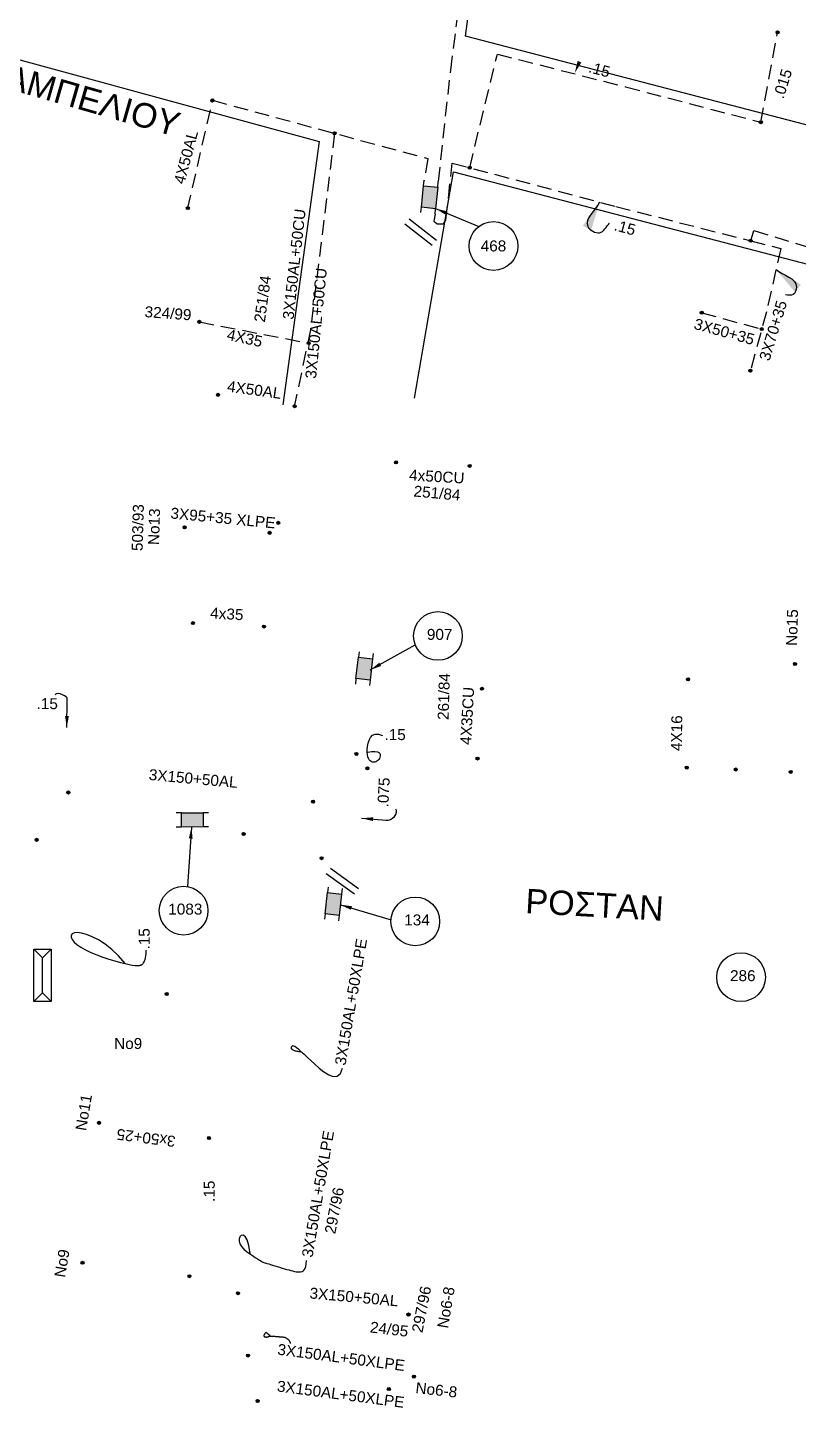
# Model space of a CAD drawing. Header units: millimetres. Extents: x 2893 to 4023, y 216 to 730.
# Drawn here: x 3088.2 to 3155.2, y 518.6 to 639 of the extents above; entities that cross this region are included whole.
import ezdxf

# ---------------------------------------------------------------- set-up
doc = ezdxf.new("R2010")
doc.units = ezdxf.units.MM
doc.linetypes.add('DASHED', pattern=[19.05, 12.7, -6.35])
for name, color, linetype in [('Link Box 4 Διευθύνσεων', 7, 'Continuous'), ('Άγνωστα', 7, 'Continuous'), ('Γυμνά εναέρια ΧΤ   4x35CU', 7, 'Continuous'), ('Γυμνά εναέρια ΧΤ (3Φ)   3x50+35CU', 7, 'Continuous'), ('Γυμνά εναέρια ΧΤ (3Φ)   4x35AL', 7, 'Continuous'), ('Γυμνά εναέρια ΧΤ (3Φ)   4x50CU', 7, 'Continuous'), ('Εναέρια παροχή ΧΤ 4x16', 7, 'Continuous'), ('Επιγραφές - Σχήματα', 7, 'Continuous'), ('Καλώδια ΧΤ   3x150 AL+50XLPE', 7, 'DASHED'), ('Καλώδια ΧΤ   3x150+50AL', 7, 'DASHED'), ('Καλώδια ΧΤ   3x150+50CU', 7, 'DASHED'), ('Καλώδια ΧΤ   3x150+70 AL', 7, 'DASHED'), ('Καλώδια ΧΤ   3x150AL+50CU', 7, 'DASHED'), ('Καλώδια ΧΤ   3x95+35 XLPE', 7, 'DASHED'), ('Καλώδια ΧΤ   4x50AL', 7, 'DASHED'), ('Συνδέσεις', 7, 'Continuous'), ('Τομή', 7, 'Continuous'), ('Υποσταθμός πόλεως', 7, 'Continuous'), ('Υπόβαθρο ΔΕΗ', 7, 'Continuous'), ('Υπόγεια Καλώδια Δικτύου ΧΤ   .075', 7, 'DASHED'), ('Υπόγεια Καλώδια Δικτύου ΧΤ   .15', 7, 'DASHED'), ('Υπόγεια καλώδια Παροχών ΧΤ   .075', 7, 'DASHED'), ('Υπόγεια καλώδια Παροχών ΧΤ   .15', 7, 'DASHED'), ('Υπόγεια καλώδια Παροχών ΧΤ   4x16AL', 7, 'DASHED'), ('Υπόγεια καλώδια Παροχών ΧΤ   4x50AL', 7, 'DASHED')]:
    doc.layers.add(name, color=color, linetype=linetype)
doc.styles.add('arial', font='ARIAL.TTF')
doc.styles.get("Standard").update_dxf_attribs({"font": 'ARIAL.TTF'})
doc.linetypes.add('SYN_LINE', pattern='A,0.5,-0.0001,["/\\/\\/\\/",Standard,S=0.1,R=0,X=0,Y=-0.05],-0.25', length=0.7501)
doc.dimstyles.new('ISO-25', dxfattribs={"dimtxt": 2.5, "dimasz": 2.5, "dimexe": 1.25, "dimexo": 0.625, "dimtad": 1, "dimtxsty": 'Standard', "dimcen": 2.5, "dimadec": 0, "dimazin": 0, "dimtfac": 1, "dimtmove": 0, "dimatfit": 3, "dimfxl": 1, "dimarcsym": 0})

# ---------------------------------------------------------------- blocks, each defined once
blk = doc.blocks.new('LINK BOX 4 ΑΝΑΧΩΡΗΣΕΩΝ')
at = {"layer": 'Link Box 4 Διευθύνσεων', "ltscale": 40}
blk.add_hatch(color=256, dxfattribs=at).paths.add_polyline_path([(-3.54, 0), (-3.54, -4.67), (3.54, -4.67), (3.54, 0)])
for p, q in [((-3.54, 0), (-5.33, 0)), ((5.33, 0), (3.54, 0)), ((-3.54, -4.67), (-5.33, -4.67)), ((5.33, -4.67), (3.54, -4.67))]:
    blk.add_line(p, q, dxfattribs=at)
blk.add_lwpolyline([(-3.54, -4.67), (-3.54, 0), (3.54, 0), (3.54, -4.67)], close=True, dxfattribs=at)
blk = doc.blocks.new('ΥΠΟΣΤΑΘΜΟΣ ΠΟΛΕΩΣ')
at = {"layer": 'Υποσταθμός πόλεως', "linetype": 'Continuous', "ltscale": 40}
blk.add_lwpolyline([(-8.57, 2.82), (8.57, 2.82), (8.57, -2.82), (-8.57, -2.82)], close=True, dxfattribs=at)
for points in [[(-5.75, 0), (-8.57, 2.82)], [(5.75, 0), (8.57, 2.82)], [(-8.57, -2.82), (-5.75, 0)], [(-5.75, 0), (5.75, 0)], [(8.57, -2.82), (5.75, 0)]]:
    blk.add_lwpolyline(points, dxfattribs=at)
at = {"layer": 'Υποσταθμός πόλεως', "linetype": 'SYN_LINE', "ltscale": 40, "flags": 1}
for tag, p in [('ΜΕΤΑΣΧΗΜΑΤΙΣΜΟΣ', (10.6, 2.39)), ('ΙΣΧΥΣ', (10.58, -0.41)), ('ΑΡΙΘΜΟΣ', (10.7, -3.13))]:
    blk.add_attdef(tag, p, '', height=1.8, dxfattribs=at)
blk = doc.blocks.new('_ΣΥΝΔΕΣΗ')
at = {"layer": 'Συνδέσεις', "linetype": 'SYN_LINE', "ltscale": 40}
blk.add_hatch(color=256, dxfattribs=at).paths.add_polyline_path([(-116.75, 2339.64, 1), (-117.75, 2339.64, 1)])
at = {"layer": 'Συνδέσεις'}
blk.add_circle((-117.25, 2339.64), 0.5, dxfattribs=at)
blk = doc.blocks.new('ΤΟΜΗ')
at = {"layer": 'Τομή', "ltscale": 40}
for p, q in [((-5.68, 0), (5.68, 0)), ((5.68, -2.33), (-5.68, -2.33))]:
    blk.add_line(p, q, dxfattribs=at)

msp = doc.modelspace()

# ---------------------------------------------------------------- linework, layer by layer
at = {"layer": 'Άγνωστα', "color": 1, "ltscale": 0.1, "const_width": 0.000000318}
msp.add_lwpolyline([(3109.25, 595.15), (3109.18, 595.59), (3109.18, 595.59), (3109.43, 595.91), (3109.43, 595.91), (3110.1, 595.9)], dxfattribs=at)
at = {"layer": 'Άγνωστα', "color": 1, "linetype": 'DASHED', "ltscale": 0.1, "const_width": 0.000000318}
msp.add_lwpolyline([(3102.6, 587.17), (3108.79, 586.83)], dxfattribs=at)
at = {"layer": 'Άγνωστα', "color": 2, "ltscale": 0.1, "const_width": 0.000000318}
for points in [[(3115.59, 564.09), (3116.82, 575.89), (3116.82, 575.89)], [(3100.32, 554.93), (3100.32, 554.79), (3100.33, 554.72), (3100.59, 552.62), (3104.54, 552.11), (3106.33, 565.67), (3106.77, 565.88), (3107.02, 568.84)]]:
    msp.add_lwpolyline(points, dxfattribs=at)
at = {"layer": 'Άγνωστα', "color": 133, "linetype": 'DASHED', "ltscale": 0.1, "const_width": 0.000000318}
for points in [[(3094.43, 543.72), (3094.56, 543.72), (3103.99, 542.4)], [(3093, 531.55), (3102.17, 530.38)]]:
    msp.add_lwpolyline(points, dxfattribs=at)
at = {"layer": 'Γυμνά εναέρια ΧΤ   4x35CU', "color": 2, "const_width": 0.000000318}
msp.add_lwpolyline([(3127.35, 575.28), (3127.35, 575.74), (3127.74, 581.45)], dxfattribs=at)
at = {"layer": 'Γυμνά εναέρια ΧΤ (3Φ)   3x50+35CU', "color": 1, "linetype": 'DASHED', "ltscale": 0.1}
msp.add_lwpolyline([(3146.85, 614.18), (3152.07, 612.75)], dxfattribs=at)
at = {"layer": 'Γυμνά εναέρια ΧΤ (3Φ)   4x35AL', "color": 1, "linetype": 'DASHED', "ltscale": 0.1}
msp.add_lwpolyline([(3103.16, 613.38), (3112.67, 611.53)], dxfattribs=at)
at = {"layer": 'Γυμνά εναέρια ΧΤ (3Φ)   4x50CU', "color": 2, "linetype": 'DASHED', "ltscale": 0.1, "const_width": 0.000000318}
msp.add_lwpolyline([(3120.3, 601.15), (3126.73, 600.84)], dxfattribs=at)
at = {"layer": 'Εναέρια παροχή ΧΤ 4x16', "color": 2, "ltscale": 0.1, "const_width": 0.000000318}
msp.add_lwpolyline([(3145.55, 574.66), (3145.66, 582.29)], dxfattribs=at)
at = {"layer": 'Επιγραφές - Σχήματα'}
for points in [[(3091.68, 580.61), (3091.67, 580.69), (3091.58, 580.78), (3091.44, 580.87), (3091.26, 580.96), (3091.07, 581.02), (3090.88, 581.05), (3090.72, 581.03), (3090.61, 580.95)], [(3117.8, 575.95), (3118.16, 576.01), (3118.43, 576.02), (3118.64, 575.99), (3118.77, 575.93), (3118.86, 575.84), (3118.89, 575.74), (3118.89, 575.63), (3118.87, 575.52), (3118.82, 575.42), (3118.76, 575.32), (3118.68, 575.24), (3118.6, 575.18), (3118.5, 575.13), (3118.41, 575.1), (3118.31, 575.09), (3118.21, 575.1), (3118.11, 575.14), (3118.02, 575.2), (3117.94, 575.29), (3117.87, 575.41), (3117.81, 575.56), (3117.77, 575.74), (3117.75, 575.95), (3117.75, 576.19), (3117.77, 576.46), (3117.83, 576.74), (3117.92, 577.01), (3118.05, 577.25), (3118.22, 577.43), (3118.45, 577.53), (3118.73, 577.53), (3119.08, 577.41)], [(3119.39, 570.05), (3119.59, 570.04), (3119.79, 570.1), (3119.97, 570.22), (3120.13, 570.37), (3120.25, 570.55), (3120.32, 570.73), (3120.32, 570.89), (3120.26, 571.01)], [(3096.72, 557.58), (3096.14, 558.25), (3095.55, 558.81), (3094.96, 559.27), (3094.39, 559.64), (3093.85, 559.91), (3093.35, 560.11), (3092.91, 560.22), (3092.56, 560.27), (3092.29, 560.24), (3092.11, 560.16), (3092.02, 560.04), (3092.02, 559.87), (3092.1, 559.67), (3092.27, 559.45), (3092.52, 559.22), (3092.86, 558.99), (3093.26, 558.76), (3093.73, 558.54), (3094.24, 558.33), (3094.77, 558.14), (3095.3, 557.97), (3095.82, 557.81), (3096.3, 557.68), (3096.72, 557.58), (3097.07, 557.5), (3097.35, 557.45), (3097.57, 557.42), (3097.74, 557.41), (3097.87, 557.41), (3097.96, 557.42), (3098.02, 557.43), (3098.07, 557.44), (3098.11, 557.46), (3098.14, 557.47), (3098.16, 557.48), (3098.18, 557.49), (3098.2, 557.51), (3098.22, 557.53), (3098.24, 557.56), (3098.27, 557.6), (3098.31, 557.65), (3098.35, 557.72), (3098.4, 557.8), (3098.44, 557.92), (3098.48, 558.06), (3098.51, 558.24), (3098.53, 558.46), (3098.54, 558.73)], [(3112.03, 549.89), (3111.8, 550.11), (3111.62, 550.26), (3111.47, 550.35), (3111.37, 550.4), (3111.29, 550.41), (3111.24, 550.4), (3111.21, 550.37), (3111.18, 550.34), (3111.17, 550.32), (3111.15, 550.3), (3111.14, 550.28), (3111.14, 550.27), (3111.14, 550.26), (3111.14, 550.25), (3111.14, 550.24), (3111.15, 550.23), (3111.15, 550.21), (3111.16, 550.19), (3111.18, 550.17), (3111.2, 550.14), (3111.22, 550.12), (3111.26, 550.09), (3111.3, 550.07), (3111.35, 550.04), (3111.41, 550.02), (3111.48, 550), (3111.56, 549.98), (3111.64, 549.97), (3111.71, 549.96), (3111.79, 549.94), (3111.85, 549.93), (3111.91, 549.93), (3111.96, 549.92), (3112, 549.9), (3112.06, 549.87), (3112.13, 549.81), (3112.24, 549.72), (3112.38, 549.58), (3112.59, 549.39), (3112.85, 549.14), (3113.19, 548.82), (3113.58, 548.47), (3113.99, 548.15), (3114.41, 547.9), (3114.8, 547.76), (3115.15, 547.78), (3115.44, 548.01), (3115.62, 548.49)], [(3107.58, 532.34), (3107.46, 533.06), (3107.31, 533.55), (3107.14, 533.83), (3106.97, 533.95), (3106.81, 533.94), (3106.69, 533.82), (3106.62, 533.63), (3106.61, 533.42), (3106.69, 533.19), (3106.83, 532.97), (3107.03, 532.75), (3107.26, 532.54), (3107.51, 532.35), (3107.77, 532.18), (3108.01, 532.02), (3108.22, 531.89), (3108.39, 531.79), (3108.52, 531.71), (3108.62, 531.65), (3108.7, 531.61), (3108.78, 531.58), (3108.85, 531.55), (3108.94, 531.52), (3109.05, 531.49), (3109.19, 531.45), (3109.35, 531.4), (3109.53, 531.34), (3109.73, 531.28), (3109.93, 531.22), (3110.14, 531.16), (3110.35, 531.1), (3110.56, 531.04), (3110.75, 530.98), (3110.94, 530.93), (3111.11, 530.88), (3111.27, 530.84), (3111.43, 530.81), (3111.57, 530.78), (3111.71, 530.77), (3111.85, 530.76), (3111.97, 530.77), (3112.09, 530.79), (3112.19, 530.84), (3112.28, 530.93), (3112.36, 531.05), (3112.42, 531.23), (3112.45, 531.46), (3112.47, 531.75)], [(3109.33, 525.2), (3109.2, 525.3), (3109.11, 525.38), (3109.04, 525.43), (3108.99, 525.46), (3108.96, 525.48), (3108.94, 525.48), (3108.92, 525.47), (3108.91, 525.45), (3108.89, 525.42), (3108.86, 525.39), (3108.84, 525.36), (3108.82, 525.32), (3108.8, 525.29), (3108.78, 525.25), (3108.78, 525.22), (3108.78, 525.19), (3108.79, 525.16), (3108.81, 525.14), (3108.83, 525.12), (3108.86, 525.11), (3108.9, 525.1), (3108.94, 525.1), (3108.98, 525.09), (3109.02, 525.09), (3109.06, 525.1), (3109.1, 525.11), (3109.14, 525.12), (3109.17, 525.13), (3109.21, 525.14), (3109.24, 525.15), (3109.27, 525.16), (3109.29, 525.17), (3109.32, 525.18), (3109.34, 525.18), (3109.36, 525.18), (3109.38, 525.18), (3109.4, 525.18), (3109.43, 525.18), (3109.46, 525.18), (3109.49, 525.17), (3109.53, 525.17), (3109.58, 525.17), (3109.63, 525.16), (3109.69, 525.16), (3109.74, 525.16), (3109.79, 525.15), (3109.83, 525.15), (3109.87, 525.15), (3109.9, 525.14), (3109.92, 525.14), (3109.94, 525.14), (3109.96, 525.14), (3109.98, 525.14), (3110, 525.13), (3110.03, 525.13), (3110.07, 525.13), (3110.11, 525.12), (3110.17, 525.12), (3110.23, 525.11), (3110.29, 525.11), (3110.35, 525.1), (3110.41, 525.1), (3110.46, 525.09), (3110.51, 525.09), (3110.54, 525.09), (3110.57, 525.08), (3110.6, 525.08), (3110.62, 525.07), (3110.64, 525.06), (3110.66, 525.05), (3110.69, 525.03), (3110.73, 525.01), (3110.77, 524.98), (3110.82, 524.94), (3110.87, 524.9), (3110.93, 524.85), (3110.98, 524.78), (3111.02, 524.71), (3111.05, 524.63), (3111.06, 524.53)]]:
    msp.add_lwpolyline(points, dxfattribs=at)
for centre in [(3128.74, 619.98), (3123.91, 586.07), (3101.79, 562.18), (3121.94, 561.24), (3150.27, 556.39)]:
    msp.add_circle(centre, 2.12, dxfattribs=at)
msp.add_solid([(3136.38, 635.94), (3135.81, 635.03), (3136.06, 636.08)], dxfattribs=at)
at = {"layer": 'Καλώδια ΧΤ   3x150 AL+50XLPE', "color": 1, "ltscale": 0.1, "const_width": 0.000000318}
msp.add_lwpolyline([(3113.03, 571.52), (3106.54, 529.03)], dxfattribs=at)
at = {"layer": 'Καλώδια ΧΤ   3x150 AL+50XLPE', "color": 5, "ltscale": 0.1, "const_width": 0.000000318}
for points in [[(3113.79, 566.71), (3109.59, 535.59), (3108.92, 535.69), (3107.2, 522.15), (3106.36, 522.15), (3105.17, 512.1)], [(3107.4, 523.48), (3121.82, 521.65)]]:
    msp.add_lwpolyline(points, dxfattribs=at)
at = {"layer": 'Καλώδια ΧΤ   3x150 AL+50XLPE', "color": 30, "ltscale": 0.1, "const_width": 0.000000318}
for points in [[(3114.68, 561.82), (3112.7, 549.33), (3108.26, 519.7), (3106.91, 512.53), (3106.43, 512.27), (3106.4, 511.96)], [(3108.21, 519.53), (3109.06, 519.44), (3109.35, 521.94), (3119.64, 520.57)]]:
    msp.add_lwpolyline(points, dxfattribs=at)
at = {"layer": 'Καλώδια ΧΤ   3x150+50AL', "color": 1, "ltscale": 0.1, "const_width": 0.000000318}
for points in [[(3089.01, 568.32), (3089.01, 568.51), (3089.3, 573.58), (3112.92, 571.66)], [(3090.26, 558.69), (3091.73, 558.7), (3092.01, 568.19), (3058.21, 569.82), (3036.45, 570.83), (3036.3, 567.52)], [(3106.4, 528.85), (3121.35, 527.04)], [(3106.78, 528.81), (3106.92, 528.79)]]:
    msp.add_lwpolyline(points, dxfattribs=at)
at = {"layer": 'Καλώδια ΧΤ   3x150+50CU', "color": 1, "ltscale": 0.1}
msp.add_lwpolyline([(3104.31, 632.65), (3123.02, 627.59), (3122.72, 625.69)], dxfattribs=at)
at = {"layer": 'Καλώδια ΧΤ   3x150+70 AL', "color": 1, "ltscale": 0.1}
msp.add_lwpolyline([(3151.11, 620.43), (3151.37, 621.32), (3160.09, 618.68), (3172.52, 615.43), (3169.68, 605.68)], dxfattribs=at)
at = {"layer": 'Καλώδια ΧΤ   3x150AL+50CU', "color": 1, "ltscale": 0.1}
for points in [[(3123.95, 625.58), (3125.02, 635.27), (3125.02, 635.27), (3126.05, 643.32), (3126.99, 649.23), (3127.8, 658.39), (3130.56, 676.6), (3131.53, 684.69)], [(3114.92, 629.78), (3112.82, 612.69), (3111.45, 606.17), (3111.45, 606.17), (3111.45, 606.17)]]:
    msp.add_lwpolyline(points, dxfattribs=at)
at = {"layer": 'Καλώδια ΧΤ   3x150AL+50CU', "color": 1, "ltscale": 0.1, "const_width": 0.000000318}
msp.add_lwpolyline([(3108.78, 586.86), (3111.44, 605.91)], dxfattribs=at)
at = {"layer": 'Καλώδια ΧΤ   3x95+35 XLPE', "color": 1, "ltscale": 0.1, "const_width": 0.000000318}
msp.add_lwpolyline([(3101.88, 595.5), (3109.28, 595.03)], dxfattribs=at)
at = {"layer": 'Καλώδια ΧΤ   4x50AL', "color": 1, "linetype": 'DASHED', "ltscale": 0.1, "const_width": 0.000000318}
msp.add_lwpolyline([(3111.51, 606.03), (3104.79, 607.03)], dxfattribs=at)
at = {"layer": 'Υπόβαθρο ΔΕΗ', "ltscale": 0.1}
for points in [[(3132.84, 686.49), (3195.16, 672.77), (3189.44, 621.79), (3126.31, 638.24), (3132.84, 686.49)], [(3076.05, 606.3), (3078.26, 638.69), (3113.57, 629.07), (3110.43, 606.16)], [(3121.88, 606.76), (3125.27, 626.42), (3188.29, 609.98), (3187.91, 606.68)]]:
    msp.add_lwpolyline(points, dxfattribs=at)
at = {"layer": 'Υπόβαθρο ΔΕΗ', "ltscale": 0.1, "const_width": 0.000000318}
for points in [[(3076.05, 606.3), (3074.66, 579.5), (3107.23, 577.87), (3110.43, 606.16), (3110.43, 606.16)], [(3121.87, 606.68), (3117.59, 576.81), (3183.22, 573.79), (3187.3, 606.68)], [(3031.73, 570.77), (3026.87, 471.03), (3090.06, 467.66), (3105.98, 566.39), (3031.65, 570.66)], [(3116.58, 565.61), (3116.86, 565.47), (3182.46, 562.46), (3172.05, 489.77), (3115.72, 462.74), (3102.08, 471.22), (3102.08, 471.22), (3116.72, 565.54)]]:
    msp.add_lwpolyline(points, dxfattribs=at)
at = {"layer": 'Υπόγεια Καλώδια Δικτύου ΧΤ   .075', "color": 5, "ltscale": 0.1, "const_width": 0.000000318}
msp.add_lwpolyline([(3090.27, 554.43), (3091.3, 554.44), (3097.2, 554.36), (3097.82, 565.75), (3106.77, 564.58), (3108.55, 566.99), (3116.86, 566.59), (3117.76, 574.52)], dxfattribs=at)
at = {"layer": 'Υπόγεια Καλώδια Δικτύου ΧΤ   .15', "color": 27, "ltscale": 0.1}
for points in [[(3032.81, 650.09, 0.000000318, 0.000000318, 0), (3032.21, 650.09, 0.000000318, 0.000000318, 0), (3031.91, 649.71, 0.000000318, 0.000000318, 0), (3032.08, 649.17, 0.000000318, 0.000000318, 0), (3032.98, 648.55, 0.000000318, 0.000000318, 0), (3033.79, 648.18, 0.000000318, 0.000000318, 0), (3033.79, 648.18, 0.000000318, 0.000000318, 0), (3033.79, 648.18, 0.000000318, 0.000000318, 0), (3033.79, 648.18, 0.000000318, 0.000000318, 0), (3031.74, 606.64, 0.000000318, 0.000000318, 0), (3031.74, 606.64, 0.000000318, 0.000000318, 0), (3030.01, 575.14, 0.000000318, 0.000000318, 0), (3095.67, 572.28, 0.000000318, 0.000000318, 0), (3094.66, 556.47, 0.000000318, 0.000000318, 0), (3094.66, 556.47, 0.000000318, 0.000000318, 0), (3090.79, 556.47, 0.000000318, 0.000000318, 0), (3090.25, 556.5, 0, 0, 0)], [(3091.7, 572.4, 0.000000318, 0.000000318, 0), (3091.77, 572.4, 0.000000318, 0.000000318, 0), (3091.77, 571.7, 0.000000318, 0.000000318, 0), (3031.05, 574.16, 0.000000318, 0.000000318, 0), (3032.64, 606.57, 0.000000318, 0.000000318, 0), (3035.01, 647.86, 0.000000318, 0.000000318, 0), (3035.01, 647.86, 0, 0, 0)]]:
    msp.add_lwpolyline(points, format="xyseb", dxfattribs=at)
at = {"layer": 'Υπόγεια Καλώδια Δικτύου ΧΤ   .15', "color": 1, "ltscale": 0.1}
for points in [[(3126.67, 626.79), (3129.08, 636.67), (3140.23, 633.82), (3151.99, 630.74)], [(3123.66, 622.76), (3123.55, 622.13), (3123.83, 621.9), (3124.39, 621.91), (3124.6, 622.23), (3125.16, 627.19), (3139.39, 623.42), (3151.11, 620.43)]]:
    msp.add_lwpolyline(points, dxfattribs=at)
at = {"layer": 'Υπόγεια Καλώδια Δικτύου ΧΤ   .15', "color": 2, "ltscale": 0.1, "const_width": 0.000000318}
for points in [[(3122.43, 622.88), (3122.21, 621.82), (3122.49, 620.92), (3122.82, 620.09), (3123.35, 619.08), (3121.15, 606.68)], [(3118.28, 584.54), (3121.15, 606.68)], [(3117.06, 584.7), (3117.07, 585.1), (3117.1, 585.85), (3116.37, 585.88), (3115.07, 575.89), (3154.77, 574.23)], [(3090.3, 555.88), (3095.62, 555.96), (3096.49, 568.21), (3105.76, 567.35), (3106.48, 568.83), (3106.48, 568.87), (3115.05, 568.35), (3115.05, 568.35), (3116.63, 581.05), (3116.72, 581.92)], [(3149.81, 574.45), (3149.81, 573.36), (3192.87, 571.81), (3193.99, 579.85), (3202.3, 579.05)]]:
    msp.add_lwpolyline(points, dxfattribs=at)
at = {"layer": 'Υπόγεια Καλώδια Δικτύου ΧΤ   .15', "color": 6, "ltscale": 0.1}
msp.add_lwpolyline([(3151.11, 620.43), (3153.72, 619.76), (3152.48, 614.26), (3151.08, 609.14)], dxfattribs=at)
at = {"layer": 'Υπόγεια Καλώδια Δικτύου ΧΤ   .15', "color": 133, "ltscale": 0.1, "const_width": 0.000000318}
for points in [[(3103.97, 569.46), (3104.32, 569.48), (3105.56, 569.48), (3105.79, 568.33), (3104.83, 566.96), (3092.27, 567.81), (3092.75, 578.17), (3086.07, 578.47)], [(3090.27, 558.36), (3090.64, 558.37), (3092.02, 558.37), (3092.28, 558.37), (3093.25, 571.72), (3104.72, 571.24), (3104.72, 571.24), (3105.37, 570.89), (3105.14, 570.64), (3103.97, 570.7)], [(3101.15, 570.68), (3100.54, 570.65), (3099.74, 570.59), (3099.82, 568.79), (3107.53, 567.46), (3100.1, 514.79)]]:
    msp.add_lwpolyline(points, dxfattribs=at)
at = {"layer": 'Υπόγεια Καλώδια Δικτύου ΧΤ   .15', "color": 173, "ltscale": 0.1, "const_width": 0.000000318}
msp.add_lwpolyline([(3014.28, 573.21), (3014.62, 573.21), (3094, 569.62), (3092.87, 557.85), (3090.25, 557.94)], dxfattribs=at)
at = {"layer": 'Υπόγεια Καλώδια Δικτύου ΧΤ   .15', "color": 133, "ltscale": 0.1}
msp.add_lwpolyline([(3101.16, 569.45, 0.000000318, 0.000000318, 0), (3089.63, 569.12, 0.000000318, 0.000000318, 0), (3085.37, 569.33, 0.000000318, 0.000000318, 0), (3014.05, 572.5, 0.000000318, 0.000000318, 0), (3009.14, 475.72, 0.000000318, 0.000000318, 0), (3009.01, 469.79, 0.000000318, 0.000000318, 0), (3008.36, 469.79, 0.000000318, 0.000000318, 0), (3008.38, 468.44, 0, 0, 0)], format="xyseb", dxfattribs=at)
at = {"layer": 'Υπόγεια Καλώδια Δικτύου ΧΤ   .15', "color": 85, "ltscale": 0.1, "const_width": 0.000000318}
msp.add_lwpolyline([(3035.04, 567.53), (3035.26, 572.9), (3094.65, 570.3), (3093.68, 557.23), (3090.25, 557.26)], dxfattribs=at)
at = {"layer": 'Υπόγεια Καλώδια Δικτύου ΧΤ   .15', "color": 30, "ltscale": 0.1, "const_width": 0.000000318}
msp.add_lwpolyline([(3090.28, 555.29), (3096.37, 555.32), (3097.11, 566.52), (3105.48, 565.84), (3107.33, 567.95), (3114.67, 567.67), (3114.37, 564.24)], dxfattribs=at)
at = {"layer": 'Υπόγεια καλώδια Παροχών ΧΤ   .075', "color": 2, "ltscale": 0.1, "const_width": 0.000000318}
msp.add_lwpolyline([(3154.58, 574.2), (3154.96, 583.63)], dxfattribs=at)
at = {"layer": 'Υπόγεια καλώδια Παροχών ΧΤ   .15', "color": 1, "ltscale": 0.1}
msp.add_lwpolyline([(3151.99, 630.74), (3153.45, 638.56)], dxfattribs=at)
at = {"layer": 'Υπόγεια καλώδια Παροχών ΧΤ   4x50AL', "color": 1, "ltscale": 0.1}
msp.add_lwpolyline([(3102.14, 623.17), (3104.31, 632.65)], dxfattribs=at)

# ---------------------------------------------------------------- block references
at = {"color": 62, "xscale": 0.2649871955223772, "yscale": 0.2649871955223772, "zscale": 0.2649871955223772}
for p in [(3135.86, -12.94), (3142.52, -13.93), (3147.89, -44.17), (3122.84, -47.52), (3138.08, -51.13), (3144.86, -53.24), (3131.39, -65.04)]:
    msp.add_blockref('_ΣΥΝΔΕΣΗ', p, dxfattribs=at)
at = {"layer": 'Link Box 4 Διευθύνσεων'}
for p, xscale, yscale, zscale, rotation in [((3123.8, 624.16), 0.2649871955225097, 0.2649871955225097, 0.2649871955225097, 264.1561609916018), ((3116.89, 583.29), 0.2649871955223165, 0.2649871955223165, 0.2649871955223165, 83.44021976606409), ((3102.55, 570.69), 0.2649871955223292, 0.2649871955223292, 0.2649871955223292, 0.3319945053060281), ((3114.2, 562.83), 0.2649871955223165, 0.2649871955223165, 0.2649871955223165, 83.44021976606409)]:
    msp.add_blockref('LINK BOX 4 ΑΝΑΧΩΡΗΣΕΩΝ', p, dxfattribs=dict(at, xscale=xscale, yscale=yscale, zscale=zscale, rotation=rotation))
at = {"layer": 'Άγνωστα', "color": 62, "xscale": 0.2649871955223772, "yscale": 0.2649871955223772, "zscale": 0.2649871955223772}
for p in [(3151.34, -18.81), (3157.74, -19.12), (3132.95, -24.46), (3140.35, -24.94), (3141.09, -24.07), (3133.67, -32.79), (3139.85, -33.09), (3158.81, -38.5), (3158.42, -44.57), (3125.5, -76.25), (3135.06, -77.57), (3124.07, -88.42), (3133.37, -89.59)]:
    msp.add_blockref('_ΣΥΝΔΕΣΗ', p, dxfattribs=at)
at = {"layer": 'Καλώδια ΧΤ   3x150 AL+50XLPE', "color": 62, "xscale": 0.2649871955223772, "yscale": 0.2649871955223772, "zscale": 0.2649871955223772}
for p in [(3138.47, -96.49), (3152.89, -98.32), (3150.71, -99.4), (3139.3, -100.44)]:
    msp.add_blockref('_ΣΥΝΔΕΣΗ', p, dxfattribs=at)
at = {"layer": 'Καλώδια ΧΤ   3x150+50AL', "color": 62, "xscale": 0.2649871955223772, "yscale": 0.2649871955223772, "zscale": 0.2649871955223772}
for p in [(3144.12, -48.32), (3120.08, -51.64), (3137.59, -91.07), (3152.42, -92.93), (3152.42, -92.92)]:
    msp.add_blockref('_ΣΥΝΔΕΣΗ', p, dxfattribs=at)
at = {"layer": 'Συνδέσεις', "xscale": 0.2649871955223772, "yscale": 0.2649871955223772, "zscale": 0.2649871955223772}
for p in [(3184.52, 18.59), (3135.37, 12.67), (3145.99, 9.81), (3183.06, 10.77), (3157.74, 6.82), (3133.23, 3.3), (3182.18, 0.46), (3177.92, -5.79), (3134.23, -6.59), (3183.14, -7.22), (3143.74, -8.44), (3182.15, -10.83)]:
    msp.add_blockref('_ΣΥΝΔΕΣΗ', p, dxfattribs=at)
at = {"layer": 'Τομή'}
for p, xscale, yscale, zscale, rotation in [((3122.22, 620.94), 0.2649871955226346, 0.2649871955226346, 0.2649871955226346, 142.0102071184965), ((3115.78, 564.99), 0.2649871955223077, 0.2649871955223077, 0.2649871955223077, 324.3482063180571)]:
    msp.add_blockref('ΤΟΜΗ', p, dxfattribs=dict(at, xscale=xscale, yscale=yscale, zscale=zscale, rotation=rotation))
at = {"layer": 'Υποσταθμός πόλεως', "xscale": 0.2649871955223772, "yscale": 0.2649871955223772, "zscale": 0.2649871955223772, "rotation": 90}
msp.add_blockref('ΥΠΟΣΤΑΘΜΟΣ ΠΟΛΕΩΣ', (3089.52, 556.56), dxfattribs=at)
at = {"layer": 'Υπόγεια Καλώδια Δικτύου ΧΤ   .075', "color": 62, "xscale": 0.2649871955223772, "yscale": 0.2649871955223772, "zscale": 0.2649871955223772}
msp.add_blockref('_ΣΥΝΔΕΣΗ', (3148.84, -45.42), dxfattribs=at)
at = {"layer": 'Υπόγεια Καλώδια Δικτύου ΧΤ   .15', "color": 62, "xscale": 0.2649871955223772, "yscale": 0.2649871955223772, "zscale": 0.2649871955223772}
msp.add_blockref('_ΣΥΝΔΕΣΗ', (3180.88, -45.52), dxfattribs=at)
at = {"layer": 'Υπόγεια καλώδια Παροχών ΧΤ   .075', "color": 62, "xscale": 0.2649871955223772, "yscale": 0.2649871955223772, "zscale": 0.2649871955223772}
for p in [(3186.03, -36.34), (3185.66, -45.73)]:
    msp.add_blockref('_ΣΥΝΔΕΣΗ', p, dxfattribs=at)
at = {"layer": 'Υπόγεια καλώδια Παροχών ΧΤ   4x16AL', "color": 62, "xscale": 0.2649871955223772, "yscale": 0.2649871955223772, "zscale": 0.2649871955223772}
for p in [(3176.73, -37.68), (3176.62, -45.36)]:
    msp.add_blockref('_ΣΥΝΔΕΣΗ', p, dxfattribs=at)

# ---------------------------------------------------------------- texts
at = {"layer": 'Άγνωστα', "char_height": 0.954, "attachment_point": 1, "style": 'arial'}
for s, insert, width, rotation in [('4x35', (3104.14, 588.55), 3.4732, 356.6851), ('3x50+25', (3101.02, 541.61), 89.2327, 172.6542)]:
    msp.add_mtext(s, dxfattribs=dict(at, insert=insert, width=width, rotation=rotation))
at = {"layer": 'Γυμνά εναέρια ΧΤ   4x35CU', "insert": (3125.84, 576.63), "char_height": 0.954, "width": 89.2327, "attachment_point": 1, "rotation": 86.8746, "style": 'arial'}
msp.add_mtext('4X35CU', dxfattribs=at)
at = {"layer": 'Γυμνά εναέρια ΧΤ (3Φ)   4x35AL', "insert": (3105.69, 612.77), "char_height": 0.954, "width": 89.2327, "attachment_point": 1, "rotation": 347.7818, "style": 'arial'}
msp.add_mtext('4X35', dxfattribs=at)
at = {"layer": 'Γυμνά εναέρια ΧΤ (3Φ)   4x50CU', "insert": (3121.44, 600.55), "char_height": 0.954, "width": 4.9526, "attachment_point": 1, "rotation": 356.6851, "style": 'arial'}
msp.add_mtext('4x50CU', dxfattribs=at)
at = {"layer": 'Εναέρια παροχή ΧΤ 4x16', "insert": (3144.17, 576.06), "char_height": 0.954, "width": 89.2327, "attachment_point": 1, "rotation": 89.2838, "style": 'arial'}
msp.add_mtext('4X16', dxfattribs=at)
at = {"layer": 'Επιγραφές - Σχήματα', "attachment_point": 1, "style": 'arial'}
for s, insert, char_height, width, rotation in [('ΖΑΜΠΕΛΙΟΥ', (3084.92, 636.3), 2.12, 45.1012, 344.0256), ('.015', (3153.04, 633), 0.954, 89.2327, 72.6072), ('251/84', (3121.85, 599.15), 0.954, 5.805, 354.8232), ('503/93', (3097.27, 593.47), 0.954, 5.805, 88.3173), ('No13', (3098.7, 593.99), 0.954, 5.805, 88.3173), ('No15', (3154.18, 585.22), 0.954, 5.805, 88.3173), ('261/84', (3123.88, 578.78), 0.954, 4.3535, 88.3173), ('261/84', (3123.88, 578.78), 0.954, 4.3535, 88.3173), ('ΡΟΣΤΑΝ', (3131.59, 564.09), 2.12, 45.1012, 356.7574), ('No11', (3092.37, 543.14), 0.954, 89.2327, 80.5819), ('297/96', (3114.04, 534.19), 0.954, 4.1227, 78.9866), ('No9', (3090.54, 530.38), 0.954, 89.2327, 80.5819), ('297/96', (3121.62, 525.6), 0.954, 4.1227, 78.9866), ('No6-8', (3123.84, 525.96), 0.954, 3.1435, 80.5819), ('24/95', (3118.07, 526.45), 0.954, 3.1435, 353.3072), ('No6-8', (3122.03, 521.18), 0.954, 3.1435, 353.4753)]:
    msp.add_mtext(s, dxfattribs=dict(at, insert=insert, char_height=char_height, width=width, rotation=rotation))
at = {"layer": 'Επιγραφές - Σχήματα', "char_height": 0.954}
for s, insert, width, attachment_point in [('468', (3128.74, 619.98), 5.3327, 5), ('907', (3122.95, 586.68), 2.4828, 1), ('1083', (3100.46, 562.79), 2.4828, 1), ('134', (3120.98, 561.85), 2.4828, 1), ('286', (3149.31, 557), 2.4828, 1)]:
    msp.add_mtext(s, dxfattribs=dict(at, insert=insert, width=width, attachment_point=attachment_point))
at = {"layer": 'Επιγραφές - Σχήματα', "ltscale": 40, "char_height": 0.954, "width": 49.8418, "attachment_point": 1, "style": 'arial'}
for s, insert, rotation in [('{\\fArial|b0|i0|c161|p34;251/84}', (3107.91, 613.43), 82.2235), ('{\\fArial|b0|i0|c161|p34;324/99}', (3098.44, 614.75), 355.9781)]:
    msp.add_mtext(s, dxfattribs=dict(at, insert=insert, rotation=rotation))
at = {"layer": 'Επιγραφές - Σχήματα', "char_height": 0.954, "width": 5.3327, "attachment_point": 5}
for s, insert, rotation in [('3X70+35', (3153.06, 612.63), 73.1884), ('3X50+35', (3148.81, 612.53), 344.5872)]:
    msp.add_mtext(s, dxfattribs=dict(at, insert=insert, rotation=rotation))
at = {"layer": 'Επιγραφές - Σχήματα', "insert": (3095.75, 551.1), "char_height": 0.954, "width": 89.2327, "attachment_point": 1, "style": 'arial'}
msp.add_mtext('No9', dxfattribs=at)
at = {"layer": 'Καλώδια ΧΤ   3x150 AL+50XLPE', "char_height": 0.954, "width": 14.759, "attachment_point": 5, "style": 'arial'}
for insert, rotation in [((3116.35, 554.24), 80.2515), ((3116.35, 554.24), 80.2515), ((3113.48, 537.54), 80.2515), ((3113.48, 537.54), 80.2515), ((3115.5, 523.32), 352.5862), ((3115.46, 520.12), 352.5862)]:
    msp.add_mtext('3X150AL+50XLPE', dxfattribs=dict(at, insert=insert, rotation=rotation))
at = {"layer": 'Καλώδια ΧΤ   3x150+50AL', "char_height": 0.954, "width": 89.2327, "attachment_point": 1, "rotation": 354.8093, "style": 'arial'}
for insert in [(3098.82, 574.5), (3098.82, 574.5), (3112.8, 529.41)]:
    msp.add_mtext('3X150+50AL', dxfattribs=dict(at, insert=insert))
at = {"layer": 'Καλώδια ΧΤ   3x150AL+50CU', "char_height": 0.954, "width": 89.2327, "attachment_point": 1, "style": 'arial'}
for insert, rotation in [((3110.4, 613.65), 83.6527), ((3112.36, 608.5), 84.362)]:
    msp.add_mtext('3X150AL+50CU', dxfattribs=dict(at, insert=insert, rotation=rotation))
at = {"layer": 'Καλώδια ΧΤ   3x95+35 XLPE', "insert": (3100.71, 597.24), "char_height": 0.954, "width": 89.2327, "attachment_point": 1, "rotation": 354.5007, "style": 'arial'}
msp.add_mtext('3X95+35 XLPE', dxfattribs=at)
at = {"layer": 'Υπόγεια Καλώδια Δικτύου ΧΤ   .075', "insert": (3118.64, 571.19), "char_height": 0.954, "width": 89.2327, "attachment_point": 1, "rotation": 87.1034, "style": 'arial'}
msp.add_mtext('.075', dxfattribs=at)
at = {"layer": 'Υπόγεια Καλώδια Δικτύου ΧΤ   .15', "char_height": 0.954, "width": 89.2327, "attachment_point": 1, "style": 'arial'}
for insert, rotation in [((3137.19, 636.03), 344.7612), ((3139.41, 622.29), 344.7611), ((3089.01, 580.66), 359.8479), ((3089.01, 580.66), 359.8479), ((3119.26, 577.97), 359.8479), ((3097.89, 558.8), 90), ((3103.54, 536.85), 89.8479)]:
    msp.add_mtext('.15', dxfattribs=dict(at, insert=insert, rotation=rotation))
at = {"layer": 'Υπόγεια καλώδια Παροχών ΧΤ   4x50AL', "char_height": 0.954, "width": 89.2327, "attachment_point": 1, "style": 'arial'}
for insert, rotation in [((3100.93, 625.54), 75.2015), ((3105.66, 608.27), 352.1504)]:
    msp.add_mtext('4X50AL', dxfattribs=dict(at, insert=insert, rotation=rotation))

# ---------------------------------------------------------------- leaders
at = {"layer": 'Επιγραφές - Σχήματα', "path_type": 1}
for points in [[(3137.97, 623.79), (3136.94, 621.69), (3137.97, 621.13), (3138.84, 621.96)], [(3153.31, 617.93), (3155.09, 616.41), (3154.79, 615.75), (3154.14, 615.72)]]:
    msp.add_leader(points, dimstyle='ISO-25', override={"dimgap": 0.625, "dimtad": 0}, dxfattribs=at)
at = {"layer": 'Επιγραφές - Σχήματα'}
for points in [[(3123.71, 623.23), (3127.48, 621.69)], [(3118.02, 583.11), (3121.94, 585.3)], [(3091.63, 578.1), (3091.68, 580.61)], [(3117.27, 570.21), (3119.41, 570.05)], [(3102.48, 569.45), (3102.12, 564.27)], [(3115.43, 562.69), (3119.83, 561.39)]]:
    msp.add_leader(points, dimstyle='ISO-25', override={"dimasz": 1, "dimgap": 0.625, "dimtad": 0}, dxfattribs=at)

doc.saveas('drawing.dxf')
